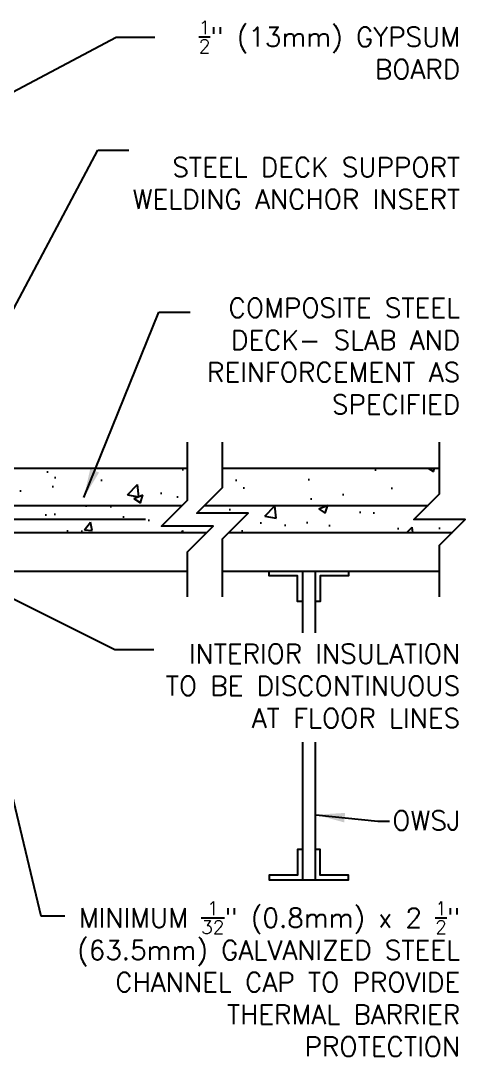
# Model space of a CAD drawing. Header units: inches. Extents: x 222.3 to 274.1, y 86.7 to 163.6.
# Drawn here: x 256.8 to 274.08, y 123.38 to 163.6 of the extents above; entities that cross this region are included whole.
import ezdxf

# ---------------------------------------------------------------- set-up
doc = ezdxf.new("R2010")
doc.units = ezdxf.units.IN
doc.header["$LTSCALE"] = 0.5
doc.header["$MEASUREMENT"] = 0
for name, color, linetype in [('HATCH', 12, 'Continuous'), ('line25', 2, 'Continuous'), ('LINE3', 3, 'Continuous'), ('LINE9', 9, 'Continuous'), ('TEXT', 4, 'Continuous')]:
    doc.layers.add(name, color=color, linetype=linetype)
doc.styles.add('DIM', font='romans.shx', dxfattribs={"width": 0.7})
doc.styles.add('ROMANS', font='romans.shx', dxfattribs={"height": 0.75})
doc.styles.get("Standard").update_dxf_attribs({"font": 'romans.shx', "height": 0.75})
doc.linetypes.add('STEEL', pattern='A,0.5,-0.2,["X",Standard,S=0.1,R=0,X=-0.1,Y=-0.05],-0.1', length=0.8)
doc.dimstyles.new('ext_12', dxfattribs={"dimscale": 12, "dimtxt": 0.09375, "dimasz": 0.09375, "dimexe": 0.09375, "dimexo": 0.0625, "dimgap": 0.0625, "dimtad": 1, "dimdec": 1, "dimzin": 3, "dimdsep": 46, "dimlunit": 4, "dimtxsty": 'DIM', "dimcen": 0.09, "dimdle": 0.09375, "dimclrt": 4, "dimadec": 0, "dimazin": 0, "dimtfac": 1, "dimtdec": 1, "dimtmove": 2, "dimatfit": 3, "dimfxl": 1, "dimfrac": 2, "dimtolj": 1, "dimtzin": 0, "dimarcsym": 0})
pattern_1 = [(50, (0, 0), (3.5863, -0.31376), [0.375, -4.125]), (355, (0, 0), (-0.693757, 3.76096), [0.3, -3.3]), (100.4514, (0.299, -0.026), (2.892544, 3.4472), [0.3187, -3.50571]), (46.1842, (0, 1), (5.336207, -0.827596), [0.5625, -6.1875]), (96.6356, (0.4447, 0.931), (4.67331, 4.87059), [0.47805, -5.25857]), (351.1842, (0, 1), (4.67331, 4.87059), [0.45, -4.95]), (21, (0.5, 0.75), (2.984535, -2.013094), [0.375, -4.125]), (326, (0.5, 0.75), (1.216577, 3.62575), [0.3, -3.3]), (71.4514, (0.7487, 0.5822), (4.20111, 1.612656), [0.3187, -3.50571]), (37.5, (0, 0), (0.0607993, 1.6644693), [0, -3.26, 0, -3.35, 0, -3.3125]), (7.5, (0, 0), (1.315348, 1.972059), [0, -1.91, 0, -3.185, 0, -1.2625]), (327.5, (-1.115, 0), (2.669112, -0.1127744), [0, -1.25, 0, -3.9, 0, -5.175]), (317.5, (-1.615, 0), (2.91593, 0.500525), [0, -1.625, 0, -2.59, 0, -3.675])]

msp = doc.modelspace()

# ---------------------------------------------------------------- hatches: boundary and pattern name
at = {"layer": 'HATCH'}
h = msp.add_hatch(dxfattribs=at)
h.set_pattern_fill('AR-CONC', color=256, scale=0.5)
h.set_pattern_definition(pattern_1)
h.paths.add_polyline_path([(263.274, 146.225), (254.836, 146.225), (251.846, 146.225), (251.846, 146.466, 0.090418), (251.701, 146.352, 0.520567), (251.339, 146.196, 0.520567), (251.058, 146.075, 0.520567), (250.485, 146.115, 0.520567), (250.143, 145.968, 0.520567), (249.784, 146.111, -0.034183), (249.604, 146.189, -0.034183), (249.425, 146.111, 0.520567), (249.065, 145.968, 0.520567), (248.724, 146.115, 0.520567), (248.151, 146.075, 0.520567), (247.87, 146.196, 0.520567), (247.508, 146.352, 0.230831), (247.09, 146.525, 0.230831), (246.673, 146.352, 0.520567), (246.311, 146.196, 0.520567), (246.029, 146.075, 0.520567), (245.457, 146.115, 0.520567), (245.115, 145.968, 0.520567), (244.756, 146.111, -0.034183), (244.576, 146.189), (244.576, 145.37), (244.211, 145.37), (244.211, 144.62), (244.576, 144.62), (244.576, 143.42), (244.211, 143.42), (244.211, 142.305, -0.121483), (244.304, 142.224, -0.520567), (244.931, 142.224, -0.520567), (245.403, 142.224, -0.520567), (245.866, 142.224, -0.520567), (246.22, 142.224, -0.515981), (246.577, 142.224, -0.520567), (246.976, 142.224, -0.520567), (247.399, 142.224, -0.520567), (248.025, 142.224, -0.520567), (248.497, 142.224, -0.520567), (248.96, 142.224, -0.520567), (249.314, 142.224, -0.108934), (249.416, 142.318), (249.416, 143.725), (249.666, 143.725, -0.414214), (249.916, 143.475), (249.916, 142.475, 0.414214), (250.166, 142.225), (250.23, 142.225), (250.23, 143.725), (264.024, 143.725), (264.274, 143.975), (262.274, 143.975), (263.274, 144.975)])
h.paths.add_polyline_path([(248.135, 148.233, 0.225652), (247.76, 148.608), (245.096, 148.608, 0.225652), (244.721, 148.233), (244.721, 147.392, 0.225652), (245.096, 147.017), (247.76, 147.017, 0.225652), (248.135, 147.392)])
h.paths.add_polyline_path([(251.701, 148.233, 0.225652), (251.326, 148.608), (248.662, 148.608, 0.225652), (248.287, 148.233), (248.287, 147.392, 0.225652), (248.662, 147.017), (251.326, 147.017, 0.225652), (251.701, 147.392)])
h.paths.add_polyline_path([(251.701, 150.412), (251.581, 150.612), (251.581, 150.725), (251.581, 150.837), (251.701, 151.037), (251.701, 152.506, 0.268138), (251.54, 152.654), (244.882, 152.654, 0.268156), (244.721, 152.506), (244.721, 151.037), (244.841, 150.837), (244.841, 150.725), (244.841, 150.612), (244.721, 150.412), (244.721, 148.943, 0.268156), (244.882, 148.795), (251.54, 148.795, 0.268138), (251.701, 148.943)])
h.paths.add_polyline_path([(248.135, 154.057, 0.225652), (247.76, 154.432), (245.096, 154.432, 0.225652), (244.721, 154.057), (244.721, 153.216, 0.225652), (245.096, 152.841), (247.76, 152.841, 0.225652), (248.135, 153.216)])
h.paths.add_polyline_path([(248.135, 155.839, 0.225652), (247.76, 156.214), (245.096, 156.214, 0.225652), (244.721, 155.839), (244.721, 154.998, 0.225652), (245.096, 154.623), (247.76, 154.623, 0.225652), (248.135, 154.998)])
h.paths.add_polyline_path([(251.701, 155.839, 0.225652), (251.326, 156.214), (248.662, 156.214, 0.225652), (248.287, 155.839), (248.287, 154.998, 0.225652), (248.662, 154.623), (251.326, 154.623, 0.225652), (251.701, 154.998)])
h.paths.add_polyline_path([(251.851, 159.076), (251.977, 159.076), (252.026, 159.226, -0.6), (252.126, 159.226), (252.211, 158.965), (252.211, 159.725), (252.211, 161.759, 0.088416), (252.065, 161.856), (251.975, 161.856), (251.975, 161.898, -0.249069), (251.865, 162.105), (251.865, 162.173, -0.250208), (251.893, 162.225), (251.528, 162.225, -0.150542), (251.471, 162.225), (250.849, 162.225, 0.129405), (250.974, 162.125, -1), (250.811, 161.717, -0.21345), (250.419, 162.106, -0.013246), (250.379, 162.225), (249.934, 162.225, -0.505846), (249.629, 162.054, -0.093829), (249.408, 162.225), (248.883, 162.225, -0.370805), (248.685, 161.937, -0.068475), (248.211, 161.875, -0.068475), (247.737, 161.937, -0.370805), (247.539, 162.225), (247.086, 162.225), (247.047, 162.264, -0.110995), (246.794, 162.054, -0.940793), (246.59, 162.437, 0.164089), (246.733, 162.578), (246.312, 162.999, 0.257144), (246.141, 162.75, -0.039065), (246.086, 162.385), (246.086, 162.225), (246.086, 161.225), (245.599, 161.712, -0.616315), (245.321, 161.99), (245.086, 162.225), (244.952, 162.225, -0.150542), (244.895, 162.225), (244.529, 162.225, -0.250208), (244.557, 162.173), (244.557, 162.105, -0.249069), (244.447, 161.898), (244.447, 161.856), (244.357, 161.856, 0.088416), (244.211, 161.759), (244.211, 159.725), (244.211, 158.965), (244.296, 159.226, -0.6), (244.396, 159.226), (244.445, 159.076), (244.571, 159.076, -0.414214), (244.621, 159.026), (244.621, 158.996), (244.721, 158.996), (244.721, 157.394, -0.380397), (245.014, 157.099, 2.087231), (245.448, 157.324, -1), (245.611, 157.733, -0.21345), (246.004, 157.343, -0.069923), (246.141, 156.7, 1.702394), (246.59, 157.012, -0.940793), (246.794, 157.395, -0.173075), (247.14, 157.029), (247.282, 156.642, 1.612474), (247.714, 157.001, -0.734872), (247.737, 157.512, -0.068475), (248.211, 157.575, -0.068475), (248.685, 157.512, -0.734872), (248.708, 157.001, 1.612474), (249.14, 156.642), (249.283, 157.029, -0.173075), (249.629, 157.395, -0.940793), (249.832, 157.012, 1.702394), (250.282, 156.7, -0.069923), (250.419, 157.343, -0.21345), (250.811, 157.733, -1), (250.974, 157.324, 2.087231), (251.408, 157.099, -0.380392), (251.701, 157.394), (251.701, 158.996), (251.801, 158.996), (251.801, 159.026, -0.414214)])
h.paths.add_polyline_path([(250.18, 141.725), (249.416, 141.725), (249.416, 142.318, 0.108934), (249.314, 142.224, 0.520567), (248.96, 142.224, 0.520567), (248.497, 142.224, 0.520567), (248.025, 142.224, 0.520567), (247.399, 142.224, 0.520567), (246.976, 142.224, 0.520567), (246.577, 142.224, 0.515981), (246.22, 142.224, 0.520567), (245.866, 142.224, 0.520567), (245.403, 142.224, 0.520567), (244.931, 142.224, 0.520567), (244.304, 142.224, 0.121483), (244.211, 142.305), (244.211, 141.725), (244.211, 139.69, 0.088416), (244.357, 139.593), (244.447, 139.593), (244.447, 139.551, -0.249069), (244.557, 139.344), (244.557, 139.276, -0.414214), (244.495, 139.214), (244.447, 139.214), (244.447, 139.144), (244.552, 139.144, 0.085348), (244.882, 139.22, -0.669601), (245.014, 139.099, 2.087231), (245.448, 139.324, -1), (245.611, 139.733, -0.21345), (246.004, 139.343, -0.069923), (246.141, 138.7, 1.702394), (246.59, 139.012, -0.940793), (246.794, 139.395, -0.173075), (247.14, 139.029), (247.282, 138.642, 1.612474), (247.714, 139.001, -0.734872), (247.737, 139.512, -0.068475), (248.211, 139.575, -0.068475), (248.685, 139.512, -0.734872), (248.708, 139.001, 1.612474), (249.14, 138.642), (249.283, 139.029, -0.173075), (249.629, 139.395, -0.940793), (249.832, 139.012, 1.150574), (250.18, 138.498)])
h.paths.add_polyline_path([(249.14, 126.807, 1.612474), (248.708, 126.448, -0.286106), (248.883, 126.225), (249.408, 126.225, -0.077979), (249.283, 126.42)])
h.paths.add_polyline_path([(250.282, 126.75, 1.702394), (249.832, 126.437, -0.2947), (249.934, 126.225), (250.379, 126.225, -0.056625)])
h.paths.add_polyline_path([(250.849, 126.225), (251.471, 126.225, -0.428201), (251.408, 126.35, 1.541476)])
h.paths.add_polyline_path([(251.975, 126.305), (251.87, 126.305, 0.087457), (251.533, 126.226, -0.014447), (251.528, 126.225), (251.893, 126.225, -0.148605), (251.928, 126.235), (251.975, 126.235)])
h.paths.add_polyline_path([(247.282, 126.807), (247.14, 126.42, -0.060909), (247.047, 126.264), (247.086, 126.225), (247.539, 126.225, -0.286106), (247.714, 126.448, 1.612474)])
h.paths.add_polyline_path([(246.312, 126.999), (246.733, 126.578, 0.722026)])
h.paths.add_polyline_path([(246.086, 126.225), (246.086, 126.385, -0.030774), (246.004, 126.106, -0.21345), (245.611, 125.717, -0.015323), (245.599, 125.712), (246.086, 125.225)])
h.paths.add_polyline_path([(245.014, 126.35, -0.428201), (244.952, 126.225), (245.086, 126.225), (245.321, 125.99, -0.221255), (245.448, 126.125, 2.087231)])
h = msp.add_hatch(dxfattribs=at)
h.set_pattern_fill('AR-CONC', color=256, scale=0.5)
h.set_pattern_definition(pattern_1)
h.paths.add_polyline_path([(272.629, 144.777), (263.942, 144.777), (263.639, 144.475), (265.639, 144.475), (264.889, 143.725), (273.577, 143.725), (274.077, 144.225), (272.077, 144.225)])
h.paths.add_polyline_path([(273.077, 146.225), (264.639, 146.225), (264.639, 145.475), (263.942, 144.777), (272.629, 144.777), (273.077, 145.225)])

# ---------------------------------------------------------------- linework, layer by layer
at = {"layer": 'line25'}
for p, q in [((254.836, 146.225), (263.274, 146.225)), ((264.639, 146.225), (273.077, 146.225))]:
    msp.add_line(p, q, dxfattribs=at)
at = {"layer": 'line25', "color": 192}
for p, q in [((254.399, 142.225), (263.274, 142.225)), ((264.639, 142.225), (273.077, 142.225))]:
    msp.add_line(p, q, dxfattribs=at)
at = {"layer": 'LINE3'}
msp.add_line((261.652, 144.225), (249.387, 144.225), dxfattribs=at)
at = {"layer": 'LINE9', "linetype": 'STEEL'}
for p, q in [((251.974, 144.777), (263.077, 144.777)), ((263.942, 144.777), (272.629, 144.777))]:
    msp.add_line(p, q, dxfattribs=at)
at = {"layer": 'LINE9'}
for p, q in [((250.23, 143.725), (264.024, 143.725)), ((264.889, 143.725), (273.577, 143.725)), ((267.743, 142.225), (267.743, 139.822)), ((268.243, 142.225), (268.243, 139.822)), ((267.743, 135.577), (267.743, 130.225)), ((268.243, 135.577), (268.243, 130.225))]:
    msp.add_line(p, q, dxfattribs=at)
for points in [[(263.274, 141.225), (263.274, 142.975), (264.274, 143.975), (262.274, 143.975), (263.274, 144.975), (263.274, 147.225)], [(264.639, 141.225), (264.639, 143.475), (265.639, 144.475), (263.639, 144.475), (264.639, 145.475), (264.639, 147.225)], [(273.077, 141.225), (273.077, 143.225), (274.077, 144.225), (272.077, 144.225), (273.077, 145.225), (273.077, 147.225)], [(267.743, 141.037), (267.555, 141.037), (267.555, 142.037), (266.453, 142.037), (266.453, 142.225), (269.532, 142.225), (269.532, 142.037), (268.43, 142.037), (268.43, 141.037), (268.243, 141.037)], [(267.743, 131.412), (267.555, 131.412), (267.555, 130.412), (266.453, 130.412), (266.453, 130.225), (269.532, 130.225), (269.532, 130.412), (268.43, 130.412), (268.43, 131.412), (268.243, 131.412)]]:
    msp.add_lwpolyline(points, dxfattribs=at)

# ---------------------------------------------------------------- texts
at = {"layer": 'TEXT', "char_height": 0.75, "attachment_point": 6, "style": 'ROMANS'}
for s, insert, width in [('\\A1;{\\H0.7x;\\S1/2;}" (13mm) GYPSUM BOARD', (273.874, 162.471), 12.19083), ('\\A1;STEEL DECK SUPPORT WELDING ANCHOR INSERT ', (273.874, 157.291), 13.90931), ('\\A1;COMPOSITE STEEL DECK- SLAB AND REINFORCEMENT AS SPECIFIED', (273.874, 150.573), 13.90931), ('\\A1;INTERIOR INSULATION TO BE DISCONTINUOUS AT FLOOR LINES', (273.874, 137.764), 13.00001), ('\\A1;OWSJ', (273.874, 132.538), 12.22718), ('\\A1;MINIMUM {\\H0.7x;\\S1/32;}" (0.8mm) x 2 {\\H0.7x;\\S1/2;}" (63.5mm) GALVANIZED STEEL CHANNEL CAP TO PROVIDE THERMAL BARRIER PROTECTION  ', (273.874, 126.383), 16.71576)]:
    msp.add_mtext(s, dxfattribs=dict(at, insert=insert, width=width))

# ---------------------------------------------------------------- leaders
at = {"layer": 'TEXT'}
for points in [[(255.336, 160.225), (260.51, 162.96), (262.004, 162.96)], [(251.079, 142.225), (259.79, 158.568), (261.002, 158.568)], [(259.248, 145.078), (262.168, 152.281), (263.38, 152.281)], [(254.836, 141.987), (260.458, 139.181), (261.973, 139.181)], [(254.852, 140.225), (257.581, 128.831), (258.509, 128.831)], [(268.269, 132.761), (270.679, 132.515), (271.128, 132.515)]]:
    msp.add_leader(points, dimstyle='ext_12', override={"dimgap": 0.0625, "dimtad": 0}, dxfattribs=at)

doc.saveas('drawing.dxf')
